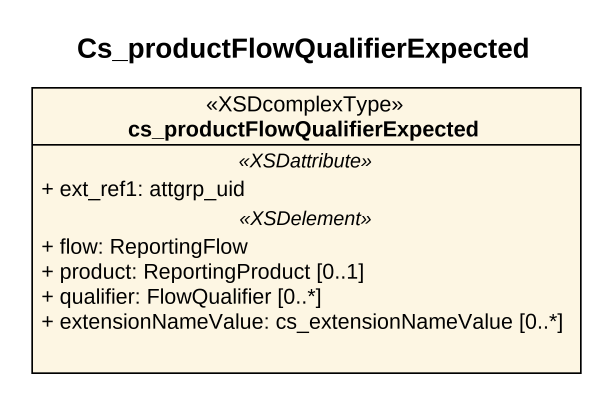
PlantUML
@startuml
title Cs_productFlowQualifierExpected
hide circle
hide empty members
skinparam classAttributeIconSize 0
class "cs_productFlowQualifierExpected" as cs_productFlowQualifierExpec <<XSDcomplexType>> {
  .. <<XSDattribute>> ..
  + ext_ref1: attgrp_uid
  .. <<XSDelement>> ..
  + flow: ReportingFlow
  + product: ReportingProduct [0..1]
  + qualifier: FlowQualifier [0..*]
  + extensionNameValue: cs_extensionNameValue [0..*]
}
@enduml
